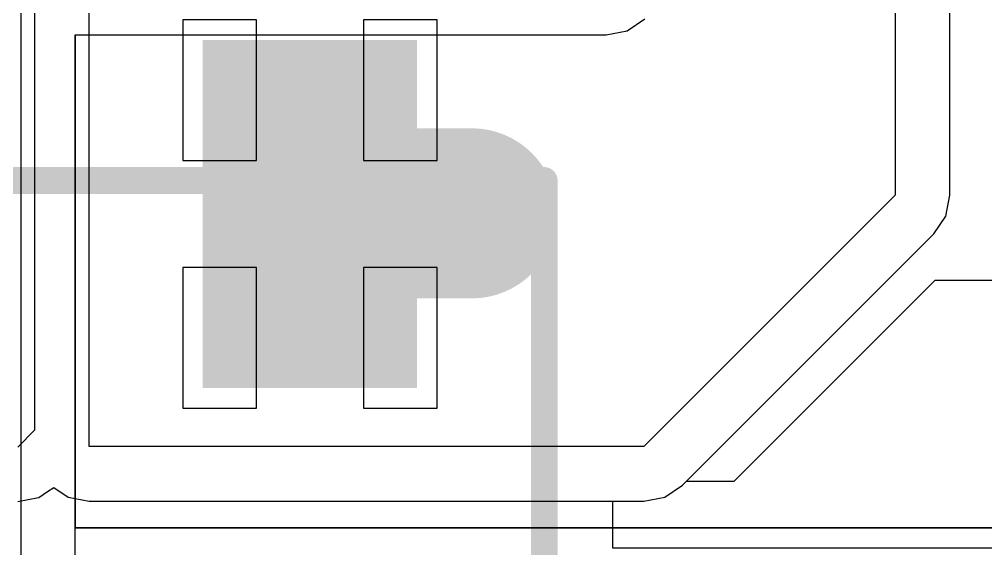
# Model space of a CAD drawing. Header units: millimetres. Extents: x 5 to 399, y 5 to 287.
# Drawn here: x 160.7 to 167.92, y 131.86 to 135.81 of the extents above; entities that cross this region are included whole.
import ezdxf

# ---------------------------------------------------------------- set-up
doc = ezdxf.new("R2010")
doc.units = ezdxf.units.MM
for name, color, linetype in [('BottomLayer', 5, 'Continuous'), ('MidLayer1', 16, 'Continuous'), ('MidLayer2', 76, 'Continuous'), ('TopLayer', 1, 'Continuous'), ('TopOverlay', 2, 'Continuous'), ('TopPaste', 8, 'Continuous'), ('TopSolder', 216, 'Continuous')]:
    doc.layers.add(name, color=color, linetype=linetype)

# ---------------------------------------------------------------- blocks, each defined once
blk = doc.blocks.new('ACM90V_55')
at = {"layer": 'TopLayer'}
blk.add_solid([(3, -2.5), (5.5, -2.5), (3, -1), (5.5, -1)], dxfattribs=at)
at = {"layer": 'TopOverlay', "const_width": 0.2}
for points in [[(4.5, 3.5), (4.5, -3.5)], [(-4.5, -3.5), (4.5, -3.5)]]:
    blk.add_lwpolyline(points, dxfattribs=at)
at = {"layer": 'TopOverlay', "const_width": 0.1}
blk.add_lwpolyline([(4.45, -3.5, 1), (4.55, -3.5, 1)], format="xyb", close=True, dxfattribs=at)
blk.add_lwpolyline([(4.45, -3.5, 1), (4.55, -3.5, 1)], format="xyb", close=True, dxfattribs=at)
at = {"layer": 'TopPaste'}
blk.add_solid([(3, -2.5), (5.5, -2.5), (3, -1), (5.5, -1)], dxfattribs=at)
at = {"layer": 'TopSolder'}
blk.add_solid([(2.95, -2.55), (5.55, -2.55), (2.95, -0.95), (5.55, -0.95)], dxfattribs=at)

msp = doc.modelspace()

# ---------------------------------------------------------------- linework, layer by layer
at = {"layer": 'BottomLayer'}
for p, q in [((160.7124, 136.1014), (160.7124, 118.55)), ((165.2411, 135.7246), (165.3734, 135.813)), ((161.1202, 132.0134), (161.1202, 135.6936)), ((161.1202, 135.6936), (165.085, 135.6936)), ((165.085, 135.6936), (165.2411, 135.7246)), ((203.6917, 132.0134), (161.1202, 132.0134))]:
    msp.add_line(p, q, dxfattribs=at)
at = {"layer": 'MidLayer1'}
for p, q in [((160.7124, 136.1014), (160.7124, 118.55)), ((165.2411, 135.7246), (165.3734, 135.813)), ((161.1226, 132.012), (161.1226, 135.6936)), ((161.1226, 135.6936), (165.085, 135.6936)), ((165.085, 135.6936), (165.2411, 135.7246)), ((168.0631, 132.012), (161.1226, 132.012))]:
    msp.add_line(p, q, dxfattribs=at)
at = {"layer": 'MidLayer2'}
for p, q in [((160.7124, 136.1014), (160.7124, 118.55)), ((165.2411, 135.7246), (165.3734, 135.813)), ((161.1202, 122.9466), (161.1202, 135.6936)), ((161.1202, 135.6936), (165.085, 135.6936)), ((165.085, 135.6936), (165.2411, 135.7246))]:
    msp.add_line(p, q, dxfattribs=at)
at = {"layer": 'TopLayer'}
for p, q in [((167.244, 142.68), (167.244, 134.4974)), ((167.6518, 134.4974), (167.6518, 142.68)), ((160.8164, 136.1014), (160.8164, 132.744)), ((161.2242, 132.6208), (161.2242, 136.1014)), ((162.4726, 135.807), (161.9226, 135.807)), ((161.9226, 135.807), (161.9226, 134.757)), ((162.4726, 134.757), (162.4726, 135.807)), ((163.8226, 135.807), (163.2726, 135.807)), ((163.2726, 135.807), (163.2726, 134.757)), ((163.8226, 134.757), (163.8226, 135.807)), ((161.9226, 134.757), (162.4726, 134.757)), ((163.2726, 134.757), (163.8226, 134.757)), ((167.244, 134.4974), (165.3674, 132.6208)), ((167.6208, 134.3413), (167.6518, 134.4974)), ((167.6518, 134.4974), (167.6518, 134.4974)), ((167.5324, 134.209), (167.6208, 134.3413)), ((165.6558, 132.3324), (167.5324, 134.209)), ((162.4726, 133.957), (161.9226, 133.957)), ((161.9226, 133.957), (161.9226, 132.907)), ((162.4726, 132.907), (162.4726, 133.957)), ((163.8226, 133.957), (163.2726, 133.957)), ((163.2726, 133.957), (163.2726, 132.907)), ((163.8226, 132.907), (163.8226, 133.957)), ((166.0422, 132.3618), (167.5422, 133.8618)), ((167.5422, 133.8618), (168.1226, 133.8618)), ((161.9226, 132.907), (162.4726, 132.907)), ((163.2726, 132.907), (163.8226, 132.907)), ((160.8164, 132.744), (160.6907, 132.6174)), ((165.3674, 132.6208), (161.2242, 132.6208)), ((160.9132, 132.285), (160.9601, 132.3161)), ((160.9601, 132.3161), (161.0681, 132.244)), ((165.5235, 132.244), (165.6558, 132.3324)), ((165.5235, 132.244), (165.6558, 132.3324)), ((165.6558, 132.3324), (165.6852, 132.3618)), ((165.6558, 132.3324), (165.6558, 132.3324)), ((165.6558, 132.3324), (165.6558, 132.3324)), ((165.6852, 132.3618), (166.0422, 132.3618)), ((160.6923, 132.2096), (160.7692, 132.2252)), ((160.7692, 132.2252), (160.8456, 132.2402)), ((160.8456, 132.2402), (160.8468, 132.241)), ((160.8468, 132.241), (160.8483, 132.2413)), ((160.8483, 132.2413), (160.9132, 132.285)), ((161.0681, 132.244), (161.2242, 132.2129)), ((165.3674, 132.2129), (165.5235, 132.244)), ((165.3674, 132.2129), (165.5235, 132.244)), ((161.2242, 132.2129), (165.3674, 132.2129)), ((165.1358, 131.8618), (165.1358, 132.2129)), ((165.1358, 132.2129), (165.3674, 132.2129)), ((203.7124, 131.8618), (165.1358, 131.8618))]:
    msp.add_line(p, q, dxfattribs=at)
at = {"layer": 'TopLayer', "const_width": 1.27}
msp.add_lwpolyline([(162.8726, 134.3618), (164.082, 134.3618)], dxfattribs=at)
at = {"layer": 'TopLayer', "const_width": 0.635}
for points in [[(162.5551, 134.3618, 1), (163.1901, 134.3618, 1)], [(163.7645, 134.3618, 1), (164.3995, 134.3618, 1)]]:
    msp.add_lwpolyline(points, format="xyb", close=True, dxfattribs=at)

# ---------------------------------------------------------------- block references
at = {"rotation": 90}
msp.add_blockref('ACM90V_55', (161.1226, 130.107), dxfattribs=at)

doc.saveas('drawing.dxf')
